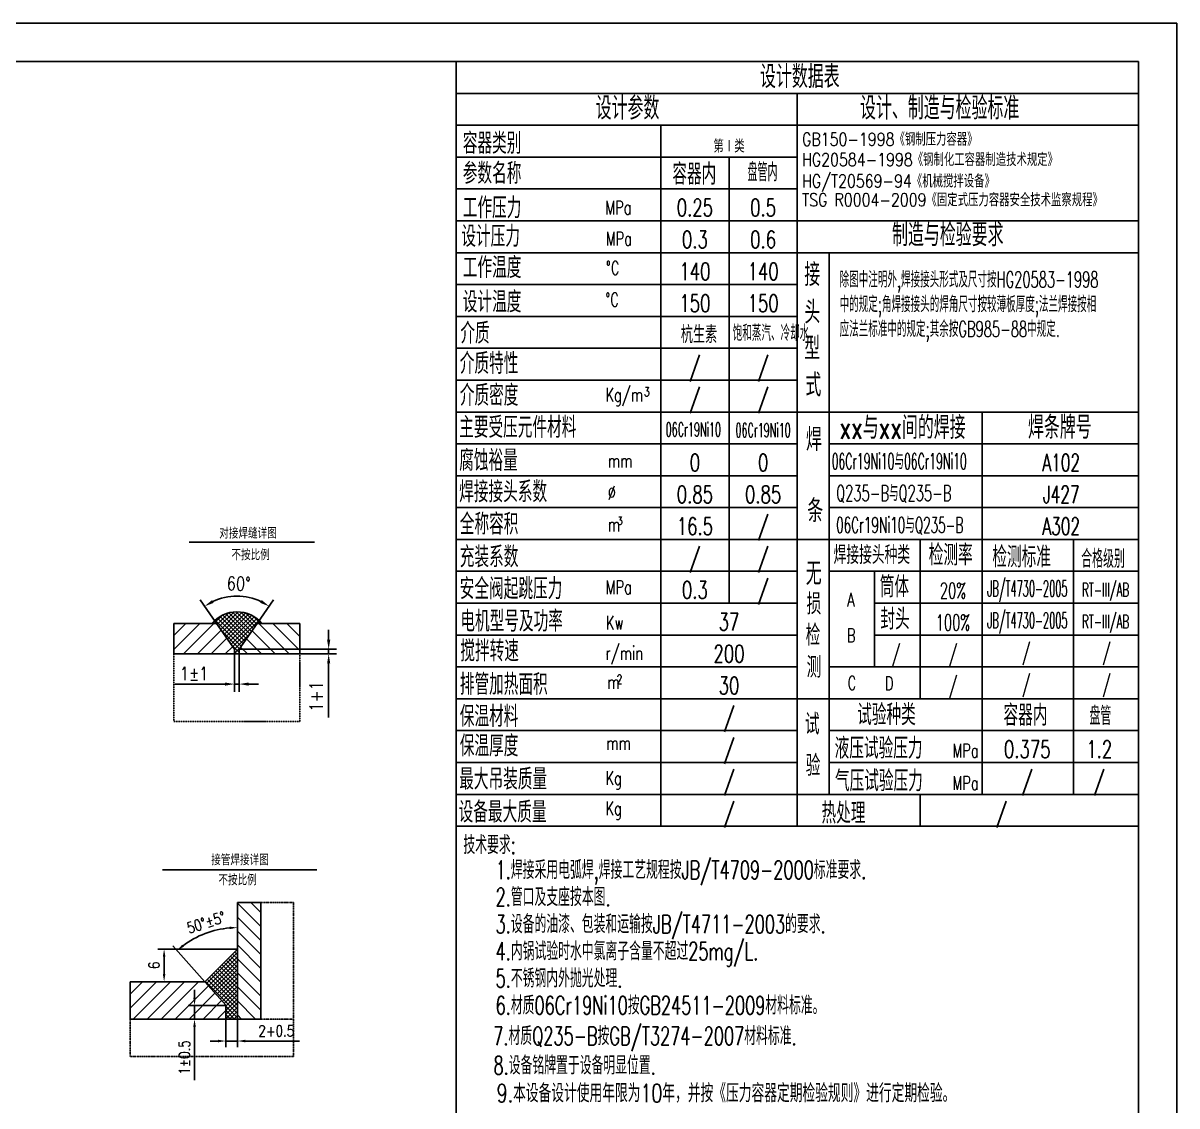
# Model space of a CAD drawing. Header units: millimetres. Extents: x 738 to 12024, y 91 to 16070.
# Drawn here: x 6318 to 12024, y 10718 to 16070 of the extents above; entities that cross this region are included whole.
import ezdxf
from ezdxf.enums import TextEntityAlignment as Align

# ---------------------------------------------------------------- set-up
doc = ezdxf.new("R2010")
doc.units = ezdxf.units.MM
doc.linetypes.add('SDHX', pattern=[11.5, 7, -1.3, 0.3, -1.3, 0.3, -1.3])
for name, color, linetype in [('1轮廓实线层', 7, 'Continuous'), ('2细线层', 3, 'Continuous'), ('4', 5, 'Continuous'), ('5剖面线层', 2, 'Continuous'), ('6文字层', 3, 'Continuous'), ('7标注层', 4, 'Continuous'), ('9双点划线', 6, 'SDHX'), ('B', 7, 'Continuous'), ('图框层', 7, 'Continuous')]:
    doc.layers.add(name, color=color, linetype=linetype)
doc.styles.add('HZ', font='ROMANS.SHX', dxfattribs={"width": 0.7, "bigfont": 'hztxt.shx'})
doc.styles.add('PC_TEXTSTYLE', font='romans.shx', dxfattribs={"width": 0.8, "bigfont": 'hztxt.shx'})
doc.styles.get("Standard").update_dxf_attribs({"font": 'txt', "bigfont": 'gbcbig.shx'})
doc.dimstyles.new('TH_GBDIM', dxfattribs={"dimscale": 19, "dimtxt": 3.5, "dimasz": 2.5, "dimexe": 2, "dimexo": 0, "dimgap": 1.5, "dimtad": 1, "dimdec": 1, "dimzin": 0, "dimdsep": 46, "dimtxsty": 'PC_TEXTSTYLE', "dimcen": 2.5, "dimadec": 0, "dimazin": 0, "dimtfac": 0.714286, "dimtdec": 4, "dimtmove": 0, "dimatfit": 3, "dimfxl": 1, "dimtolj": 1, "dimtzin": 0, "dimarcsym": 0})

# ---------------------------------------------------------------- blocks, each defined once
blk = doc.blocks.new('*D20')
at = {"color": 0, "linetype": 'ByBlock', "ltscale": 14}
blk.add_line((-223.6, -719.6), (-428.6, -489.7), dxfattribs=at)
blk.add_arc((-13.6, -955.2), 583.6, 94.91005, 126.80892, dxfattribs=at)
for points in [[(-63.9, -365.4), (-63.2, -382), (-13.6, -371.6)], [(-358, -494.4), (-368.5, -481.5), (-402, -519.6)]]:
    blk.add_solid(points, dxfattribs=at)
at = {"layer": 'DEFPOINTS', "color": 0, "linetype": 'ByBlock', "ltscale": 14}
for p in [(-13.6, -209.6), (-285.9, -439), (-223.6, -719.6), (-88.6, -871.1), (-13.6, -959.6)]:
    blk.add_point(p, dxfattribs=at)
at = {"color": 0, "linetype": 'ByBlock', "ltscale": 14, "insert": (-215.1, -338.7), "char_height": 70, "attachment_point": 5, "rotation": 18.1031, "style": 'PC_TEXTSTYLE'}
blk.add_mtext('\\A1;50°±5°{}{}', dxfattribs=at)
blk = doc.blocks.new('*D21')
at = {"color": 0, "linetype": 'ByBlock', "ltscale": 14}
for p, q in [((-88.6, -959.6), (-88.6, -1140.7)), ((-13.6, -959.6), (-13.6, -1140.7)), ((-138.6, -1100.7), (-188.6, -1100.7)), ((-88.6, -1100.7), (-13.6, -1100.7)), ((36.4, -1100.7), (386.4, -1100.7))]:
    blk.add_line(p, q, dxfattribs=at)
for points in [[(-138.6, -1092.4), (-138.6, -1109), (-88.6, -1100.7)], [(36.4, -1092.4), (36.4, -1109), (-13.6, -1100.7)]]:
    blk.add_solid(points, dxfattribs=at)
at = {"layer": 'DEFPOINTS', "color": 0, "linetype": 'ByBlock', "ltscale": 14}
for p in [(-88.6, -959.6), (-13.6, -959.6), (-13.6, -1100.7)]:
    blk.add_point(p, dxfattribs=at)
at = {"color": 3, "linetype": 'ByBlock', "ltscale": 14, "insert": (236.4, -1035.7), "char_height": 70, "attachment_point": 5, "style": 'PC_TEXTSTYLE'}
blk.add_mtext('\\A1;2+0.5{}{}', dxfattribs=at)
blk = doc.blocks.new('*D22')
at = {"color": 0, "linetype": 'ByBlock', "ltscale": 14}
for p, q in [((-13.6, -509.6), (-524.8, -509.6)), ((-484.8, -559.6), (-484.8, -669.6)), ((-449.3, -719.6), (-524.8, -719.6))]:
    blk.add_line(p, q, dxfattribs=at)
for points in [[(-493.1, -559.6), (-476.4, -559.6), (-484.8, -509.6)], [(-493.1, -669.6), (-476.4, -669.6), (-484.8, -719.6)]]:
    blk.add_solid(points, dxfattribs=at)
at = {"layer": 'DEFPOINTS', "color": 0, "linetype": 'ByBlock', "ltscale": 14}
for p in [(-13.6, -509.6), (-484.8, -719.6), (-449.3, -719.6)]:
    blk.add_point(p, dxfattribs=at)
at = {"color": 3, "linetype": 'ByBlock', "ltscale": 14, "insert": (-549.8, -614.6), "char_height": 70, "attachment_point": 5, "rotation": 90, "style": 'PC_TEXTSTYLE'}
blk.add_mtext('\\A1;6{}{}', dxfattribs=at)
blk = doc.blocks.new('*D23')
at = {"color": 0, "linetype": 'ByBlock', "ltscale": 14}
for p, q in [((-289.2, -821.9), (-289.2, -771.9)), ((-88.6, -871.9), (-329.2, -871.9)), ((-289.2, -871.9), (-289.2, -959.6)), ((-283.6, -959.6), (-329.2, -959.6)), ((-289.2, -1009.6), (-289.2, -1352.7))]:
    blk.add_line(p, q, dxfattribs=at)
for points in [[(-297.6, -821.9), (-280.9, -821.9), (-289.2, -871.9)], [(-297.6, -1009.6), (-280.9, -1009.6), (-289.2, -959.6)]]:
    blk.add_solid(points, dxfattribs=at)
at = {"layer": 'DEFPOINTS', "color": 0, "linetype": 'ByBlock', "ltscale": 14}
for p in [(-88.6, -871.9), (-289.2, -959.6), (-283.6, -959.6)]:
    blk.add_point(p, dxfattribs=at)
at = {"color": 3, "linetype": 'ByBlock', "ltscale": 14, "insert": (-354.2, -1206.2), "char_height": 70, "attachment_point": 5, "rotation": 90, "style": 'PC_TEXTSTYLE'}
blk.add_mtext('\\A1;1±0.5{}{}', dxfattribs=at)
blk = doc.blocks.new('*D107')
at = {"layer": '7标注层', "color": 0, "lineweight": -2}
for p, q in [((7275.2, 13102.1), (7193.7, 13218.5)), ((7476, 13102.1), (7557.4, 13218.5))]:
    blk.add_line(p, q, dxfattribs=at)
blk.add_arc((7375.6, 12958.7), 279.1, 64.7637, 115.2363, dxfattribs=at)
at = {"layer": '7标注层', "color": 0}
for points in [[(7260.6, 13204.3), (7252.6, 13218), (7215.5, 13187.4)], [(7498.5, 13218), (7490.6, 13204.3), (7535.6, 13187.4)]]:
    blk.add_solid(points, dxfattribs=at)
at = {"layer": 'DEFPOINTS', "color": 0}
for p in [(7319.1, 13232.1), (7275.2, 13102.1), (7476, 13102.1), (7364, 12975.2), (7387.1, 12975.2)]:
    blk.add_point(p, dxfattribs=at)
at = {"layer": '7标注层', "color": 0, "insert": (7384.5, 13299.5), "char_height": 66.5, "attachment_point": 5, "rotation": 358.4984, "style": 'PC_TEXTSTYLE'}
blk.add_mtext('\\A1;60%%d{}{}', dxfattribs=at)
blk = doc.blocks.new('*D108')
at = {"layer": '7标注层', "color": 0, "lineweight": -2, "ltscale": 10}
for p, q in [((7364, 12952.1), (7364, 12764.9)), ((7387.1, 12952.1), (7387.1, 12764.9)), ((7316.5, 12802.9), (7069, 12802.9)), ((7387.1, 12802.9), (7364, 12802.9)), ((7434.6, 12802.9), (7482.1, 12802.9))]:
    blk.add_line(p, q, dxfattribs=at)
at = {"layer": '7标注层', "color": 0, "ltscale": 10}
for points in [[(7316.5, 12810.8), (7316.5, 12794.9), (7364, 12802.9)], [(7434.6, 12810.8), (7434.6, 12794.9), (7387.1, 12802.9)]]:
    blk.add_solid(points, dxfattribs=at)
at = {"layer": 'DEFPOINTS', "color": 0, "ltscale": 10}
for p in [(7364, 12952.1), (7387.1, 12952.1), (7387.1, 12802.9)]:
    blk.add_point(p, dxfattribs=at)
at = {"layer": '7标注层', "color": 3, "ltscale": 10, "insert": (7164, 12855.1), "char_height": 66.5, "attachment_point": 5, "style": 'PC_TEXTSTYLE'}
blk.add_mtext('\\A1;1%%p1{}{}', dxfattribs=at)
blk = doc.blocks.new('*D109')
at = {"layer": '7标注层', "color": 0, "lineweight": -2}
for p, q in [((7829.4, 13022.7), (7829.4, 13070.2)), ((7387.1, 12975.2), (7867.4, 12975.2)), ((7829.4, 12975.2), (7829.4, 12952.1)), ((7387.1, 12952.1), (7867.4, 12952.1)), ((7829.4, 12904.6), (7829.4, 12637.6))]:
    blk.add_line(p, q, dxfattribs=at)
at = {"layer": '7标注层', "color": 0}
for points in [[(7821.5, 13022.7), (7837.3, 13022.7), (7829.4, 12975.2)], [(7821.5, 12904.6), (7837.3, 12904.6), (7829.4, 12952.1)]]:
    blk.add_solid(points, dxfattribs=at)
at = {"layer": 'DEFPOINTS', "color": 0}
for p in [(7387.1, 12975.2), (7387.1, 12952.1), (7829.4, 12952.1)]:
    blk.add_point(p, dxfattribs=at)
at = {"layer": '7标注层', "color": 0, "insert": (7767.6, 12742.1), "char_height": 66.5, "attachment_point": 5, "rotation": 90, "style": 'PC_TEXTSTYLE'}
blk.add_mtext('\\A1;1+1{}{}', dxfattribs=at)
blk = doc.blocks.new('*U1')
at = {"layer": '5剖面线层'}
h = blk.add_hatch(dxfattribs=at)
h.set_pattern_fill('ANSI31', color=256, scale=20, angle=90, style=0)
h.set_pattern_definition([(135, (-1595.86, -1953.87), (-44.9013, -44.9013), [])])
h.paths.add_polyline_path([(136.41, -209.65), (-13.59, -209.65), (-13.59, -959.65), (136.41, -959.65)])
h = blk.add_hatch(dxfattribs=at)
h.set_pattern_fill('ANSI37', color=256, scale=6, style=0)
h.set_pattern_definition([(45, (-1595.858, -1953.872), (-13.47038, 13.47038), []), (135, (-1595.858, -1953.872), (-13.47038, -13.47038), [])])
h.paths.add_polyline_path([(-223.59, -719.65), (-88.59, -871.07), (-88.59, -905.65), (-88.59, -959.65), (-13.59, -959.65), (-13.59, -509.65)])
h = blk.add_hatch(dxfattribs=at)
h.set_pattern_fill('ANSI31', color=256, scale=20, style=0)
h.set_pattern_definition([(45, (-1595.86, -1953.87), (-44.9013, 44.9013), [])])
h.paths.add_polyline_path([(-88.59, -959.65), (-88.59, -905.65), (-88.59, -871.07), (-223.59, -719.65), (-703.59, -719.65), (-703.59, -959.65)])
blk.add_line((-13.59, -959.65), (-88.59, -959.65))
blk.add_line((-13.59, -959.65), (-88.59, -959.65))
at = {"layer": '1轮廓实线层'}
for p, q in [((-13.59, -209.65), (-13.59, -959.65)), ((136.41, -209.65), (-13.59, -209.65)), ((136.41, -959.65), (136.41, -209.65)), ((-223.59, -719.65), (-13.59, -509.65)), ((-703.59, -959.65), (-703.59, -719.65)), ((-703.59, -719.65), (-223.59, -719.65)), ((-223.59, -719.65), (-88.59, -871.07)), ((-88.59, -905.65), (-88.59, -871.07)), ((-703.59, -959.65), (136.41, -959.65)), ((-88.59, -959.65), (-88.59, -905.65))]:
    blk.add_line(p, q, dxfattribs=at)
at = {"layer": '6文字层'}
blk.add_line((-496.22, 0), (496.22, 0), dxfattribs=at)
at = {"layer": '9双点划线'}
for p, q in [((136.41, -209.65), (346.41, -209.65)), ((346.41, -209.65), (346.41, -1199.65)), ((-703.59, -1199.65), (-703.59, -959.65)), ((136.41, -959.65), (346.41, -959.65)), ((346.41, -1199.65), (-703.59, -1199.65))]:
    blk.add_line(p, q, dxfattribs=at)
at = {"layer": '2细线层', "style": 'PC_TEXTSTYLE', "width": 0.8}
for s, p in [('接管焊接详图', (-181.77, 28.88)), ('不按比例', (-135.48, -100.05))]:
    blk.add_text(s, height=70, dxfattribs=at).set_placement(p)
at = {"layer": '7标注层'}
dim = blk.add_angular_dim_2l(base=(-285.9, -438.98), line1=((-13.59, -209.65), (-13.59, -959.65)), line2=((-223.59, -719.65), (-88.59, -871.07)), text='50%%d%%p5%%d{}{}', dimstyle='TH_GBDIM', override={"dimadec": 1}, dxfattribs=at)
dim.commit()
dim.dimension.update_dxf_attribs({"geometry": '*D20', "text_midpoint": (-194.94, -400.45), "dimtype": 130})
at = {"layer": '7标注层', "ltscale": 10}
for base, p1, p2, text, picture, middle in [((-484.78, -719.65), (-13.59, -509.65), (-449.33, -719.65), '6{}{}', '*D22', (-549.78, -614.65)), ((-289.25, -959.65), (-88.59, -871.93), (-283.59, -959.65), '1%%p0.5{}{}', '*D23', (-354.25, -1206.19))]:
    dim = blk.add_linear_dim(base=base, p1=p1, p2=p2, angle=90, text=text, dimstyle='TH_GBDIM', override={"dimgap": 1.5, "dimtad": 1, "dimjust": 0, "dimse1": 0, "dimse2": 0, "dimsd1": 0, "dimsd2": 0, "dimclrt": 3, "dimtvp": 0}, dxfattribs=at)
    dim.commit()
    dim.dimension.update_dxf_attribs({"geometry": picture, "text_midpoint": middle})
dim = blk.add_linear_dim(base=(-13.59, -1100.69), p1=(-88.59, -959.65), p2=(-13.59, -959.65), text='2+0.5{}{}', dimstyle='TH_GBDIM', override={"dimgap": 1.5, "dimtad": 1, "dimjust": 0, "dimse1": 0, "dimse2": 0, "dimsd1": 0, "dimsd2": 0, "dimclrt": 3, "dimtvp": 0}, dxfattribs=at)
dim.commit()
dim.dimension.update_dxf_attribs({"geometry": '*D21', "text_midpoint": (236.41, -1100.69), "dimtype": 128})

msp = doc.modelspace()

# ---------------------------------------------------------------- hatches: boundary and pattern name
at = {"layer": '5剖面线层'}
h = msp.add_hatch(dxfattribs=at)
h.set_pattern_fill('ANSI37', color=256, scale=4.61538, style=0)
h.set_pattern_definition([(45, (3916.447, 7062.201), (-10.361824, 10.361824), []), (135, (3916.447, 7062.201), (-10.361824, -10.361824), [])])
h.paths.add_polyline_path([(7475.98, 13102.15), (7499.06, 13102.15, 0.4672024), (7252.09, 13102.15), (7275.16, 13102.15), (7364.04, 12975.22), (7364.04, 12952.15), (7387.11, 12952.15), (7387.11, 12975.22)])
h = msp.add_hatch(dxfattribs=at)
h.set_pattern_fill('ANSI31', color=256, scale=15.3846, style=0)
h.set_pattern_definition([(45, (6060.313, 11763.304), (-34.5394, 34.5394), [])])
h.paths.add_polyline_path([(7364.04, 12952.15), (7364.04, 12975.22), (7275.16, 13102.15), (7064.04, 13102.15), (7064.04, 12952.15)])
h = msp.add_hatch(dxfattribs=at)
h.set_pattern_fill('ANSI31', color=256, scale=15.3846, angle=90, style=0)
h.set_pattern_definition([(135, (6060.313, 11763.304), (-34.5394, -34.5394), [])])
h.paths.add_polyline_path([(7687.11, 12952.15), (7687.11, 13102.15), (7475.98, 13102.15), (7387.11, 12975.22), (7387.11, 12952.15)])

# ---------------------------------------------------------------- linework, layer by layer
for p, q in [((11834.19, 15722.81), (8459.19, 15722.81)), ((10146.69, 12100.31), (10146.69, 15722.81)), ((11834.19, 15565.31), (8459.19, 15565.31)), ((9471.69, 12100.31), (9471.69, 15565.31)), ((10146.69, 15407.81), (8459.19, 15407.81)), ((9809.19, 15407.81), (9809.19, 13202.81)), ((10146.69, 15250.31), (8459.19, 15250.31)), ((11834.19, 15092.81), (8459.19, 15092.81)), ((11834.19, 14935.31), (8459.19, 14935.31)), ((10304.19, 14935.31), (10304.19, 12257.81)), ((10146.69, 14777.81), (8459.19, 14777.81)), ((10146.69, 14620.31), (8459.19, 14620.31)), ((10146.69, 14462.81), (8459.19, 14462.81)), ((10146.69, 14305.31), (8459.19, 14305.31)), ((11834.19, 14147.81), (8459.19, 14147.81)), ((11061.81, 14147.81), (11061.81, 12257.81)), ((10146.69, 13990.31), (8459.19, 13990.31)), ((11834.19, 13990.31), (10304.19, 13990.31)), ((10146.69, 13832.81), (8459.19, 13832.81)), ((11834.19, 13832.81), (10304.19, 13832.81)), ((10146.69, 13675.31), (8459.19, 13675.31)), ((11834.19, 13675.31), (10304.19, 13675.31)), ((11834.19, 13517.81), (8459.19, 13517.81)), ((10754.19, 13517.81), (10754.19, 12730.31)), ((11513.09, 13517.81), (11513.09, 12257.81)), ((10146.69, 13360.31), (8459.19, 13360.31)), ((11834.19, 13360.31), (10304.19, 13360.31)), ((10529.19, 13360.31), (10529.19, 12887.81)), ((10146.69, 13202.81), (8459.19, 13202.81)), ((11834.19, 13202.81), (10529.19, 13202.81)), ((7275.16, 13102.15), (7252.09, 13102.15)), ((7364.04, 12975.22), (7275.16, 13102.15)), ((7387.11, 12975.22), (7475.98, 13102.15)), ((7499.06, 13102.15), (7499.06, 13102.15)), ((10146.69, 13045.31), (8459.19, 13045.31)), ((11834.19, 13045.31), (10529.19, 13045.31)), ((7364.04, 12975.22), (7364.04, 12975.22)), ((7364.04, 12975.22), (7364.04, 12975.22)), ((7364.04, 12975.22), (7364.04, 12975.22)), ((7364.04, 12975.22), (7364.04, 12952.15)), ((7387.11, 12952.15), (7387.11, 12975.22)), ((10146.69, 12887.81), (8459.19, 12887.81)), ((11834.19, 12887.81), (10304.19, 12887.81)), ((11834.19, 12730.31), (8459.19, 12730.31)), ((10146.69, 12572.81), (8459.19, 12572.81)), ((11834.19, 12572.81), (10304.19, 12572.81)), ((10146.69, 12415.31), (8459.19, 12415.31)), ((11834.19, 12415.31), (10304.19, 12415.31)), ((11834.19, 12257.81), (8459.19, 12257.81)), ((10754.19, 12257.81), (10754.19, 12100.31))]:
    msp.add_line(p, q)
at = {"layer": '1轮廓实线层', "ltscale": 14}
msp.add_line((11834.19, 15880.31), (11834.19, 13105.19), dxfattribs=at)
at = {"layer": '1轮廓实线层'}
for p, q in [((7064.04, 13102.15), (7275.16, 13102.15)), ((7064.04, 13102.15), (7064.04, 12952.15)), ((7475.98, 13102.15), (7687.11, 13102.15)), ((7687.11, 12952.15), (7687.11, 13102.15)), ((7064.04, 12952.15), (7364.04, 12952.15)), ((7364.04, 12952.15), (7687.11, 12952.15))]:
    msp.add_line(p, q, dxfattribs=at)
msp.add_arc((7375.57, 12998.84), 161, 39.91581, 140.08419, dxfattribs=at)
at = {"layer": '2细线层', "ltscale": 14}
for q in [(738.19, 16070.31), (12024.19, 91.31)]:
    msp.add_line((12024.19, 16070.31), q, dxfattribs=at)
at = {"layer": '4'}
for p, q in [((8459.19, 15880.31), (11834.19, 15880.31)), ((8459.19, 7883.17), (8459.19, 15880.31)), ((11834.19, 7725.67), (11834.19, 15880.31)), ((11834.19, 12100.31), (8459.19, 12100.31))]:
    msp.add_line(p, q, dxfattribs=at)
at = {"layer": '6文字层'}
msp.add_line((7140.04, 13504.22), (7759.6, 13504.22), dxfattribs=at)
at = {"layer": '9双点划线'}
for p, q in [((7064.04, 12952.15), (7064.04, 12617.53)), ((7687.11, 12617.53), (7687.11, 12952.15)), ((7064.04, 12617.53), (7687.11, 12617.53))]:
    msp.add_line(p, q, dxfattribs=at)
at = {"layer": '图框层', "ltscale": 14}
for q in [(1213.19, 15880.31), (11834.19, 281.31)]:
    msp.add_line((11834.19, 15880.31), q, dxfattribs=at)

# ---------------------------------------------------------------- block references
at = {"layer": '1轮廓实线层', "xscale": 0.7692299999998795, "yscale": 0.7692299999998795, "zscale": 0.76923}
msp.add_blockref('*U1', (7388.57, 11885.05), dxfattribs=at)

# ---------------------------------------------------------------- texts
at = {"style": 'HZ'}
for s, height, width, p in [('设计数据表', 112.5, 0.7, (9962.46, 15748.99)), ('设计参数', 112.5, 0.7, (9149.85, 15593.65)), ('设计、制造与检验标准', 112.5, 0.7, (10457.09, 15593.65)), ('容器类别', 103.5, 0.7, (8492.7, 15424.18)), ('参数名称', 103.5, 0.7, (8492.7, 15275.65)), ('容器内', 103.5, 0.7, (9528.86, 15271.99)), ('盘管内', 90, 0.55, (9900.36, 15288.34)), ('工作压力', 103.5, 0.7, (8492.7, 15105.46)), ('设计压力', 103.5, 0.7, (8485.63, 14964.23)), ('制造与检验要求', 112.5, 0.7, (10615.51, 14967.12)), ('工作温度', 103.5, 0.7, (8492.7, 14809.62)), ('接', 112.5, 0.7, (10181.5, 14770.57)), ('除图中注明外,焊接接头形式及尺寸按HG20583-1998', 78.75, 0.6, (10356.12, 14763.32)), ('设计温度', 103.5, 0.7, (8492.7, 14640.15)), ('中的规定;角焊接接头的焊角尺寸按较薄板厚度;法兰焊接按相', 78.75, 0.6, (10356.12, 14641.03)), ('头', 112.5, 0.7, (10181.96, 14584.79)), ('介质', 103.5, 0.7, (8480.71, 14485.6)), ('杭生素', 85.5, 0.7, (9571.06, 14488.28)), ('饱和蒸汽、冷却水', 78.75, 0.5, (9827.71, 14499.15)), ('应法兰标准中的规定;其余按GB985-88中规定.', 78.75, 0.6, (10356.12, 14518.74)), ('型', 112.5, 0.7, (10181.08, 14406.12)), ('介质特性', 103.5, 0.7, (8477.8, 14335.89)), ('式', 112.5, 0.7, (10186.86, 14224.99)), ('介质密度', 103.5, 0.7, (8477.8, 14178.39)), ('主要受压元件材料', 103.5, 0.7, (8474.9, 14019.99)), ('xx与xx间的焊接', 112.5, 0.7, (10355.95, 14014.48)), ('焊条牌号', 112.5, 0.7, (11287.7, 14015.64)), ('焊', 112.5, 0.7, (10189.84, 13955.61)), ('腐蚀裕量', 103.5, 0.7, (8474.95, 13856.11)), ('06Cr19Ni10与06Cr19Ni10', 78.75, 0.5, (10316.74, 13864.98)), ('焊接接头系数', 103.5, 0.7, (8474.95, 13701.45)), ('Q235-B与Q235-B', 78.75, 0.6, (10339.09, 13707.48)), ('条', 112.5, 0.7, (10196.51, 13602.7)), ('全称容积', 103.5, 0.7, (8477.85, 13541.89)), ('06Cr19Ni10与Q235-B', 78.75, 0.55, (10339.09, 13549.98)), ('充装系数', 103.5, 0.7, (8477.85, 13379.87)), ('焊接接头种类', 90, 0.7, (10326.37, 13396.43)), ('检测率', 103.5, 0.7, (10797.06, 13389.04)), ('检测标准', 103.5, 0.7, (11111.3, 13379.66)), ('合格级别', 90, 0.6, (11550.94, 13377.32)), ('无', 112.5, 0.7, (10188.52, 13292.68)), ('安全阀起跳压力', 103.5, 0.7, (8477.85, 13222.37)), ('筒体', 103.5, 0.7, (10554.61, 13231.91)), ('损', 103.5, 0.7, (10192.75, 13146.93)), ('封头', 103.5, 0.7, (10557.62, 13072.17)), ('电机型号及功率', 103.5, 0.7, (8480.57, 13061.97)), ('检', 103.5, 0.7, (10188.52, 12992.73)), ('搅拌转速', 103.5, 0.7, (8480.57, 12914.62)), ('测', 103.5, 0.7, (10192.75, 12834.31)), ('排管加热面积', 103.5, 0.7, (8477.85, 12749.58)), ('保温材料', 103.5, 0.7, (8477.85, 12591.39)), ('试验种类', 103.5, 0.7, (10442.82, 12599.6)), ('容器内', 103.5, 0.7, (11166.46, 12597.24)), ('盘管', 90, 0.6, (11591.7, 12601.09)), ('试', 103.5, 0.7, (10184.29, 12552.86)), ('保温厚度', 103.5, 0.7, (8477.85, 12445.34)), ('液压试验压力', 103.5, 0.7, (10331.48, 12433.84)), ('验', 103.5, 0.7, (10188.52, 12348.52)), ('最大吊装质量', 103.5, 0.7, (8474.95, 12281.06)), ('气压试验压力', 103.5, 0.7, (10332.99, 12272.59)), ('设备最大质量', 103.5, 0.7, (8472.04, 12118.55)), ('热处理', 103.5, 0.7, (10266.7, 12113.45)), ('技术要求:', 90, 0.65, (8495.5, 11962.7)), ('1.焊接采用电弧焊,焊接工艺规程按JB/T4709-2000标准要求.', 90, 0.65, (8655.05, 11839.17)), ('2.管口及支座按本图.', 90, 0.65, (8655.05, 11705.24)), ('3.设备的油漆、包装和运输按JB/T4711-2003的要求.', 90, 0.65, (8655.05, 11571.3)), ('4.内锅试验时水中氯离子含量不超过25mg/L.', 90, 0.65, (8655.05, 11437.36)), ('5.不锈钢内外抛光处理.', 90, 0.65, (8655.05, 11303.43)), ('6.材质06Cr19Ni10按GB24511-2009材料标准。', 90, 0.65, (8655.05, 11169.49)), ('7.材质Q235-B按GB/T3274-2007材料标准.', 90, 0.65, (8643.5, 11018.31)), ('8.设备铭牌置于设备明显位置.', 90, 0.65, (8644.5, 10873))]:
    msp.add_text(s, height=height, dxfattribs=dict(at, width=width)).set_placement(p)
at = {"width": 0.7}
for s, height, p in [('MPa', 67.5, (9197.23, 15124.54)), ('MPa', 67.5, (9199.66, 14970.81)), ('%%dC', 67.5, (9200.33, 14825.57)), ('%%dC', 67.5, (9197.47, 14668.93)), ('Kg/m', 67.5, (9197.78, 14199.01)), ('3', 45, (9389.07, 14225.06)), ('mm', 67.5, (9210.02, 13872.87)), ('%%C', 67.5, (9210.02, 13715.37)), ('m', 67.5, (9210.02, 13557.87)), ('3', 40.5, (9257.84, 13589.48)), ('MPa', 67.5, (9199.24, 13247.81)), ('A', 67.5, (10393.22, 13186.62)), ('Kw', 67.5, (9200.32, 13071.92)), ('B', 67.5, (10392.06, 13009.92)), ('r/min', 67.5, (9197.83, 12922.58)), ('2', 45, (9254.04, 12804.44)), ('C', 67.5, (10395.34, 12774.22)), ('D', 67.5, (10580.23, 12772.59)), ('m', 67.5, (9207.55, 12779.17)), ('mm', 67.5, (9202.47, 12477.52)), ('MPa', 67.5, (10913.96, 12440.18)), ('Kg', 67.5, (9197.78, 12304.32)), ('MPa', 67.5, (10913.96, 12279.53)), ('Kg', 67.5, (9197.78, 12154.66))]:
    msp.add_text(s, height=height, dxfattribs=at).set_placement(p)
for s, height, width, p in [('0.25', 85.5, 0.7, (9640.44, 15115.31)), ('0.5', 85.5, 0.7, (9977.94, 15115.31)), ('0.3', 85.5, 0.7, (9640.44, 14957.81)), ('0.6', 85.5, 0.7, (9977.94, 14957.81)), ('140', 85.5, 0.7, (9640.44, 14800.31)), ('140', 85.5, 0.7, (9977.94, 14800.31)), ('150', 85.5, 0.7, (9640.44, 14642.81)), ('150', 85.5, 0.7, (9977.94, 14642.81)), ('/', 85.5, 0.7, (9640.44, 14327.81)), ('/', 85.5, 0.7, (9977.94, 14327.81)), ('/', 85.5, 0.7, (9640.44, 14170.31)), ('/', 85.5, 0.7, (9977.94, 14170.31)), ('0', 85.5, 0.7, (9640.44, 13855.31)), ('0', 85.5, 0.7, (9977.94, 13855.31)), ('A102', 85.5, 0.65, (11452.36, 13855.31)), ('0.85', 85.5, 0.7, (9640.44, 13697.81)), ('0.85', 85.5, 0.7, (9977.94, 13697.81)), ('J427', 85.5, 0.65, (11452.36, 13697.81)), ('/', 85.5, 0.7, (9977.94, 13540.31)), ('16.5', 85.5, 0.7, (9640.44, 13540.31)), ('A302', 85.5, 0.65, (11452.36, 13540.31)), ('/', 85.5, 0.7, (9640.44, 13382.81)), ('/', 85.5, 0.7, (9977.94, 13382.81)), ('0.3', 85.5, 0.7, (9640.44, 13225.31)), ('/', 85.5, 0.7, (9977.94, 13225.31)), ('20%', 78.75, 0.6, (10916.63, 13225.31)), ('37', 85.5, 0.7, (9809.19, 13067.81)), ('100%', 78.75, 0.6, (10916.63, 13067.81)), ('/', 76.5, 0.55, (11279.21, 12921.05)), ('/', 76.5, 0.55, (11676.18, 12921.05)), ('200', 85.5, 0.7, (9809.19, 12910.31)), ('/', 78.75, 0.6, (10634.4, 12910.31)), ('/', 78.75, 0.6, (10916.63, 12910.31)), ('/', 78.75, 0.6, (10916.63, 12752.81)), ('/', 76.5, 0.55, (11279.21, 12763.55)), ('/', 76.5, 0.55, (11676.18, 12763.55)), ('30', 85.5, 0.7, (9809.19, 12752.81)), ('/', 85.5, 0.7, (9809.19, 12595.31)), ('/', 85.5, 0.7, (9809.19, 12437.81)), ('0.375', 85.5, 0.7, (11284.07, 12437.81)), ('1.2', 85.5, 0.7, (11640.2, 12437.81)), ('/', 85.5, 0.7, (9809.19, 12280.31)), ('/', 85.5, 0.7, (11284.07, 12280.31)), ('/', 85.5, 0.7, (11640.2, 12280.31)), ('/', 85.5, 0.7, (9809.19, 12122.81)), ('/', 85.5, 0.7, (11157.06, 12122.81))]:
    msp.add_text(s, height=height, dxfattribs=dict(width=width)).set_placement(p, align=Align.CENTER)
at = {"style": 'HZ'}
for s, height, width, p in [('06Cr19Ni10', 69.3, 0.5, (9633.15, 14026.84)), ('06Cr19Ni10', 69.3, 0.5, (9977.94, 14023.77)), ('JB/T4730-2005', 78.75, 0.45, (11285.06, 13236.05)), ('JB/T4730-2005', 78.75, 0.45, (11285.06, 13078.55))]:
    msp.add_text(s, height=height, dxfattribs=dict(at, width=width)).set_placement(p, align=Align.CENTER)
at = {"insert": (8660.32, 10825.6), "char_height": 90, "width": 3001.8462, "attachment_point": 1, "style": 'HZ'}
msp.add_mtext('9.本设备设计使用年限为10年，并按《压力容器定期检验规则》进行定期检验。', dxfattribs=at)
at = {"layer": '1轮廓实线层', "style": 'PC_TEXTSTYLE', "width": 0.8}
for s, p in [('GB150-1998《钢制压力容器》', (10170.38, 15464.02)), ('HG20584-1998《钢制化工容器制造技术规定》', (10170.38, 15363.56)), ('HG/T20569-94《机械搅拌设备》', (10170.38, 15257.32)), ('TSG R0004-2009《固定式压力容器安全技术监察规程》', (10170.38, 15164.48))]:
    msp.add_text(s, height=64.1203, dxfattribs=at).set_placement(p)
msp.add_text('第Ⅰ类', height=64.12, dxfattribs=at).set_placement((9809.19, 15430.31), align=Align.CENTER)
at = {"layer": '2细线层', "style": 'PC_TEXTSTYLE', "width": 0.8}
for s, p in [('对接焊缝详图', (7288.39, 13521.97)), ('不按比例', (7348.77, 13415.19))]:
    msp.add_text(s, height=53.846, dxfattribs=at).set_placement(p)
at = {"layer": 'B', "color": 0, "width": 0.55}
for p in [(11671.03, 13236.05), (11671.03, 13078.55)]:
    msp.add_text('RT-III/AB', height=66.5, dxfattribs=at).set_placement(p, align=Align.CENTER)

# ---------------------------------------------------------------- dimensions: what is measured, and where the dimension line sits
at = {"layer": '7标注层'}
dim = msp.add_angular_dim_2l(base=(7319.14, 13232.06), line1=((7364.04, 12975.22), (7275.16, 13102.15)), line2=((7387.11, 12975.22), (7475.98, 13102.15)), text='60%%d{}{}', dimstyle='TH_GBDIM', override={"dimdec": 0}, dxfattribs=at)
dim.commit()
dim.dimension.update_dxf_attribs({"geometry": '*D107', "text_midpoint": (7382.89, 13237.73), "dimtype": 162})
dim = msp.add_linear_dim(base=(7829.37, 12952.15), p1=(7387.11, 12975.22), p2=(7387.11, 12952.15), angle=90, text='1+1{}{}', dimstyle='TH_GBDIM', dxfattribs=at)
dim.commit()
dim.dimension.update_dxf_attribs({"geometry": '*D109', "text_midpoint": (7829.37, 12742.15), "dimtype": 160})
at = {"layer": '7标注层', "ltscale": 10}
dim = msp.add_linear_dim(base=(7387.11, 12802.85), p1=(7364.04, 12952.15), p2=(7387.11, 12952.15), text='1%%p1{}{}', dimstyle='TH_GBDIM', override={"dimgap": 1, "dimtad": 1, "dimjust": 0, "dimse1": 0, "dimse2": 0, "dimsd1": 0, "dimsd2": 0, "dimclrt": 3, "dimtvp": 0}, dxfattribs=at)
dim.commit()
dim.dimension.update_dxf_attribs({"geometry": '*D108', "text_midpoint": (7164.04, 12802.85), "dimtype": 160})

doc.saveas('drawing.dxf')
